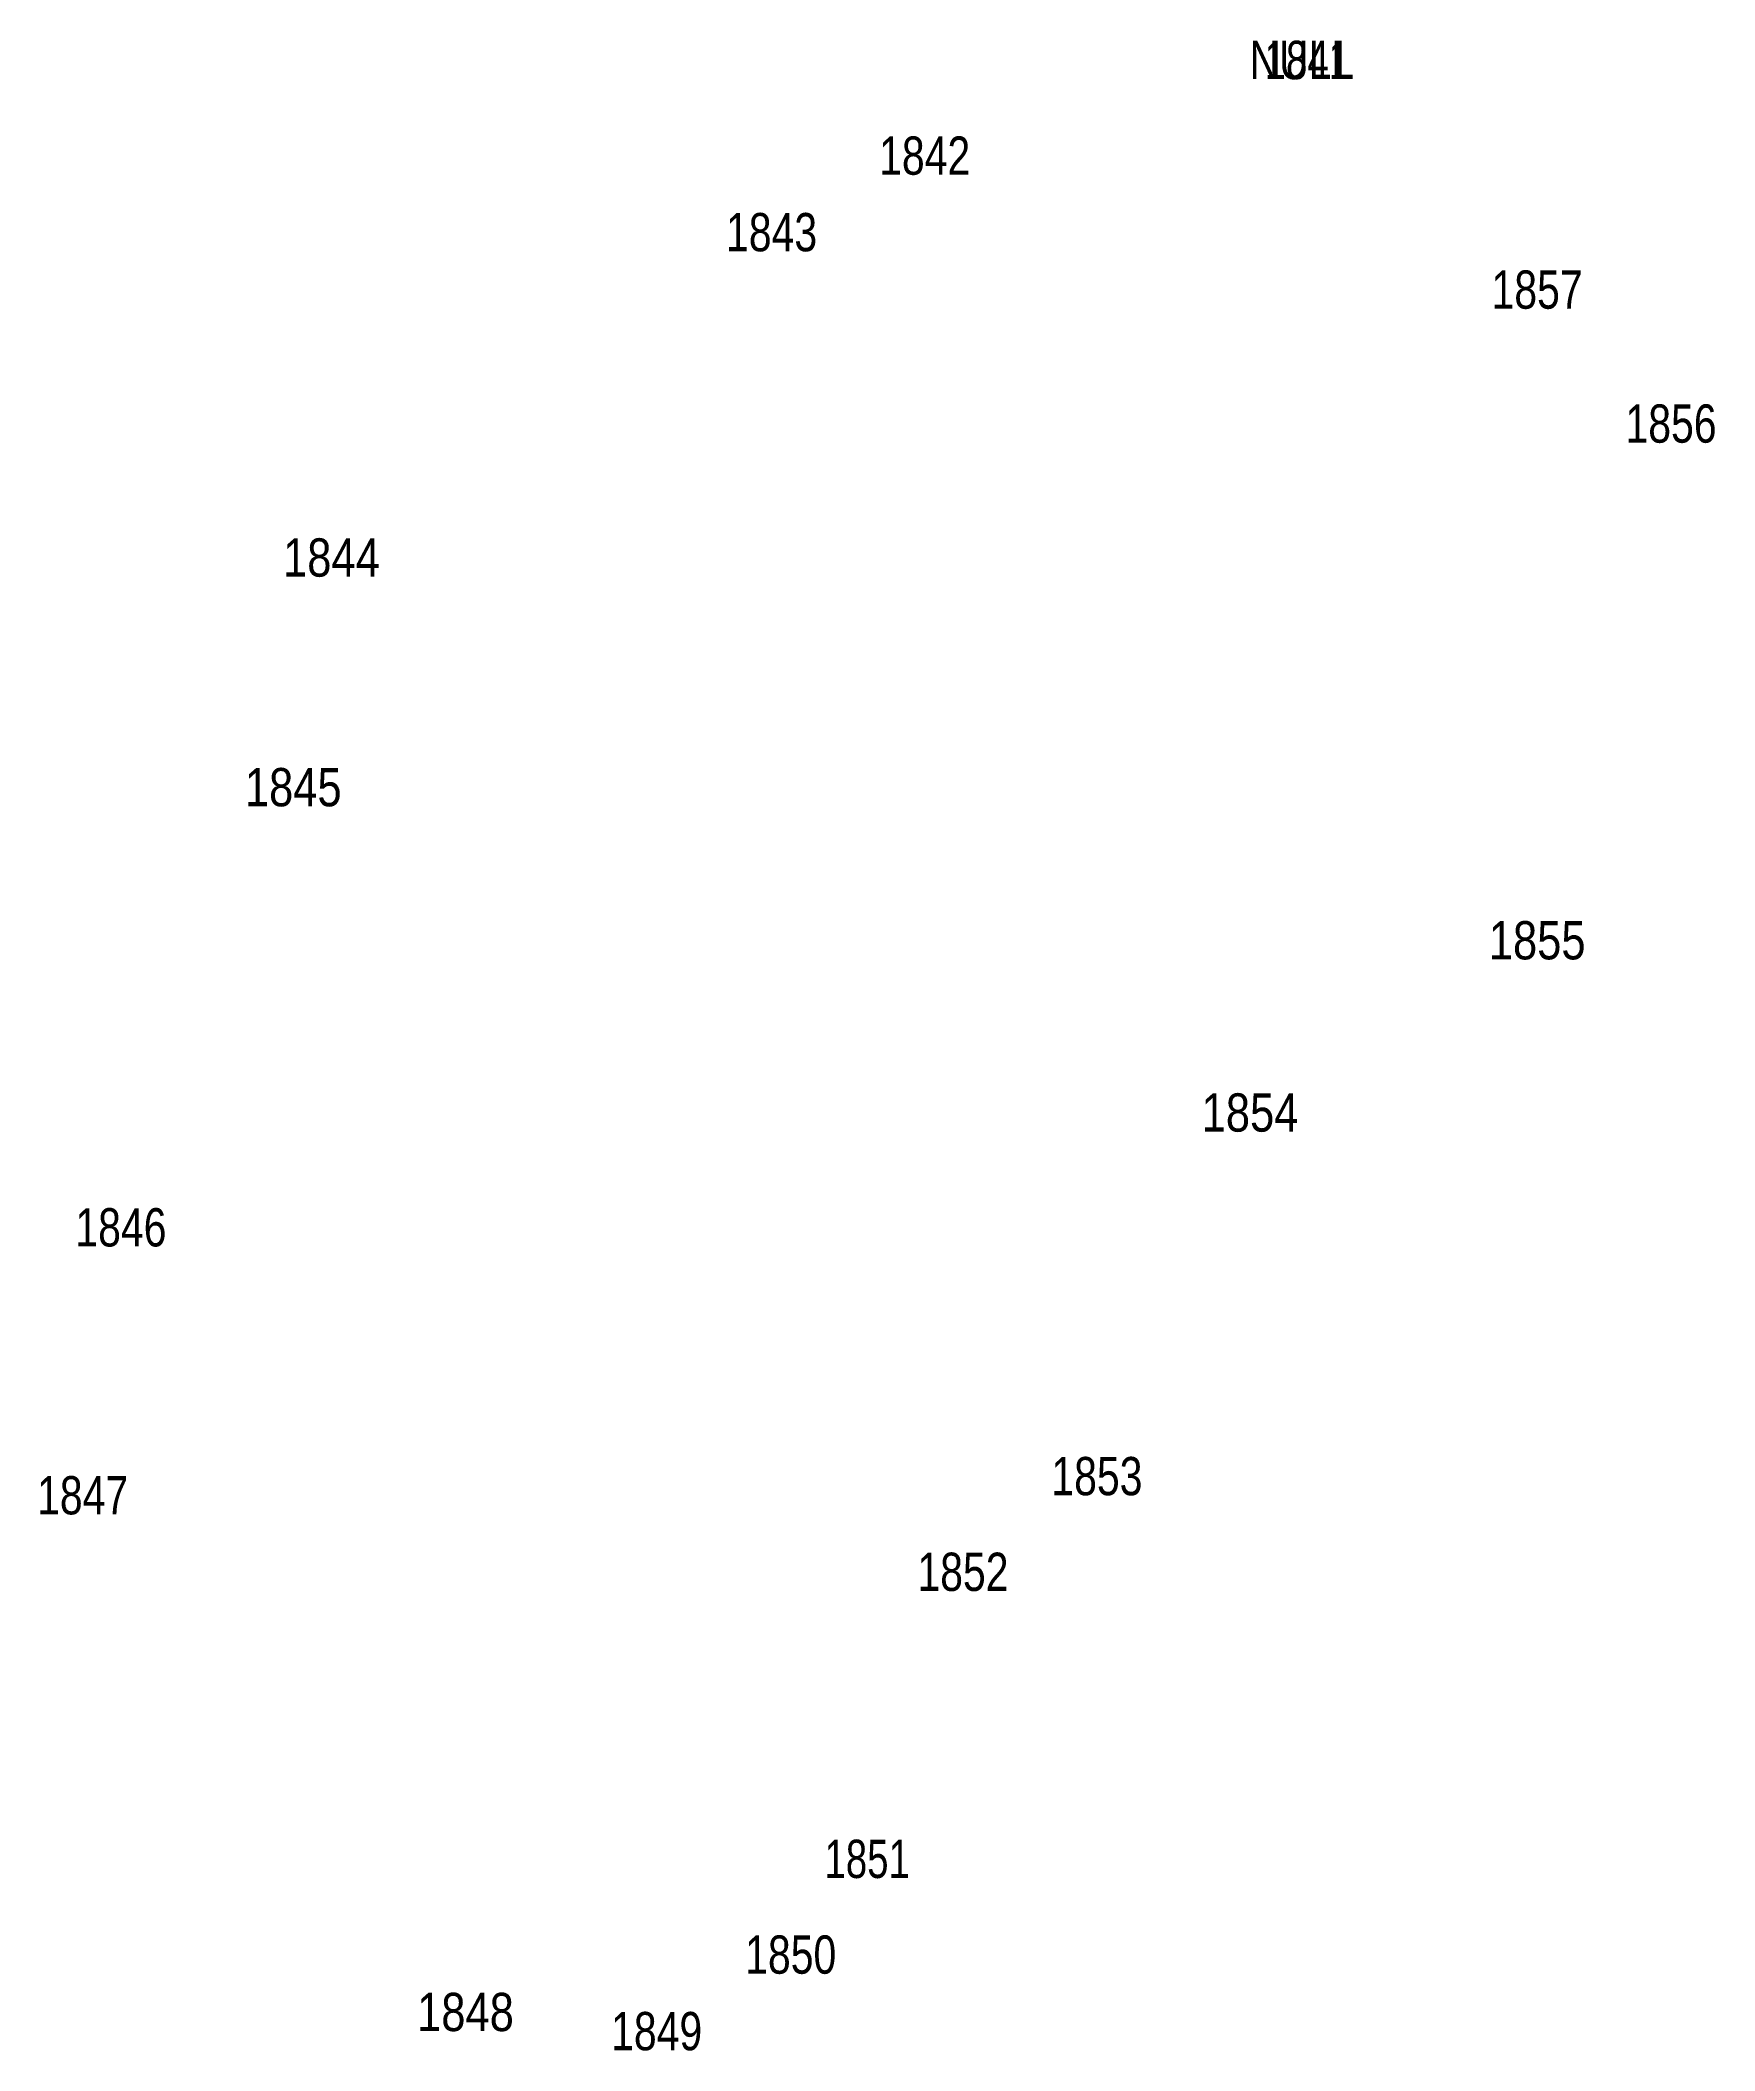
# Model space of a CAD drawing. Header units: metres. Extents: x 552933 to 553813, y 1840124 to 1840779.
# Drawn here: x 553725.8 to 553813.3, y 1840124 to 1840229 of the extents above.
import ezdxf
from ezdxf.enums import TextEntityAlignment as Align

# ---------------------------------------------------------------- set-up
doc = ezdxf.new("R2010")
doc.units = ezdxf.units.M
doc.header["$LTSCALE"] = 0.8
doc.layers.add('12', color=7, linetype='Continuous')

msp = doc.modelspace()

# ---------------------------------------------------------------- texts
at = {"layer": '12'}
for s, width, p in [('NULL ', 0.8, (553792.005, 1840227)), ('1841', 0.75, (553791.995, 1840227)), ('1842', 0.8, (553772, 1840222)), ('1843', 0.8, (553764, 1840218)), ('1857', 0.8, (553804, 1840215)), ('1856', 0.8, (553811, 1840208)), ('1844', 0.85, (553741, 1840201)), ('1845', 0.85, (553739.005, 1840189)), ('1855', 0.85, (553804.005, 1840181)), ('1854', 0.85, (553789, 1840172)), ('1846', 0.8, (553730, 1840166)), ('1853', 0.8, (553781, 1840153)), ('1847', 0.8, (553728, 1840152)), ('1852', 0.8, (553774, 1840148)), ('1851', 0.75, (553768.995, 1840133)), ('1850', 0.8, (553765, 1840128)), ('1848', 0.85, (553748.005, 1840125)), ('1849', 0.8, (553757.995, 1840124))]:
    msp.add_text(s, height=2, dxfattribs=dict(at, width=width)).set_placement(p, align=Align.CENTER)

doc.saveas('drawing.dxf')
